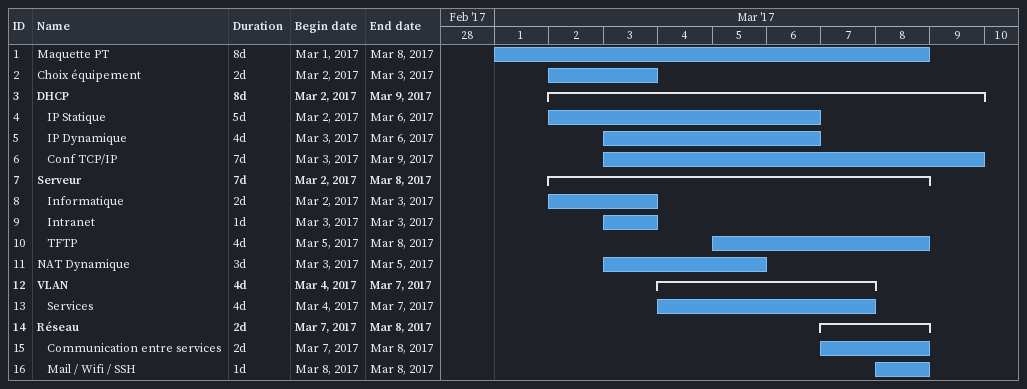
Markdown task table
| ID | Level | Task | Duration | Start | Finish |
|---|---|---|---|---|---|
| 1 | 1 | Maquette PT | 8d | 2017-03-01 | 2017-03-08 |
| 2 | 1 | Choix équipement | 2d | 2017-03-02 | 2017-03-03 |
| 3 | 1 | **DHCP** | 8d | 2017-03-02 | 2017-03-09 |
| 4 | 2 | IP Statique | 5d | 2017-03-02 | 2017-03-06 |
| 5 | 2 | IP Dynamique | 4d | 2017-03-03 | 2017-03-06 |
| 6 | 2 | Conf TCP/IP | 7d | 2017-03-03 | 2017-03-09 |
| 7 | 1 | **Serveur** | 7d | 2017-03-02 | 2017-03-08 |
| 8 | 2 | Informatique | 2d | 2017-03-02 | 2017-03-03 |
| 9 | 2 | Intranet | 1d | 2017-03-03 | 2017-03-03 |
| 10 | 2 | TFTP | 4d | 2017-03-05 | 2017-03-08 |
| 11 | 1 | NAT Dynamique | 3d | 2017-03-03 | 2017-03-05 |
| 12 | 1 | **VLAN** | 4d | 2017-03-04 | 2017-03-07 |
| 13 | 2 | Services | 4d | 2017-03-04 | 2017-03-07 |
| 14 | 1 | **Réseau** | 2d | 2017-03-07 | 2017-03-08 |
| 15 | 2 | Communication entre services | 2d | 2017-03-07 | 2017-03-08 |
| 16 | 2 | Mail / Wifi / SSH | 1d | 2017-03-08 | 2017-03-08 |
